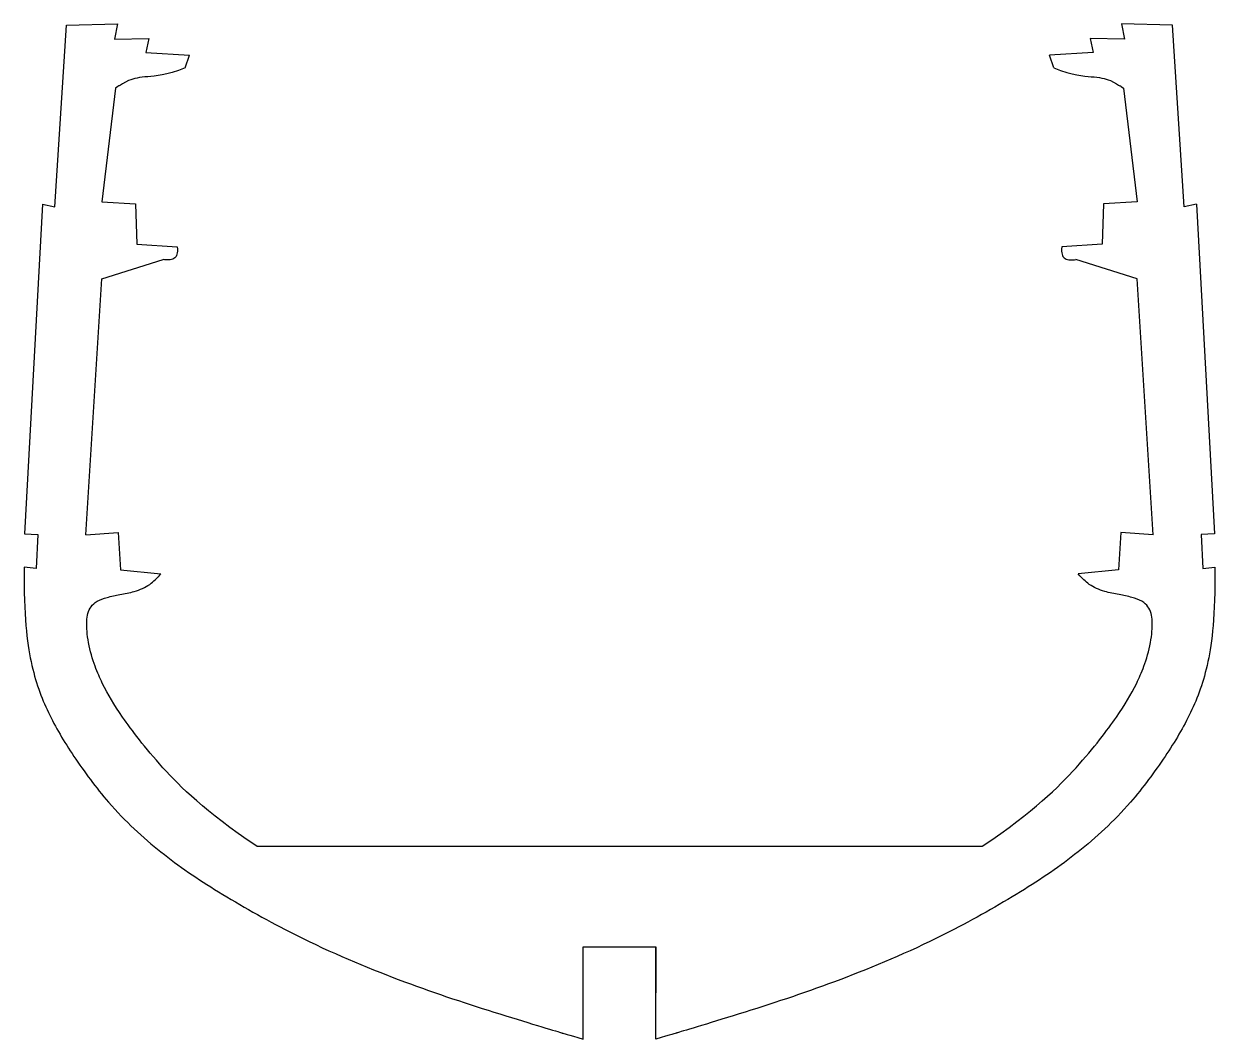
# Model space of a CAD drawing. Header units: millimetres. Extents: x -66 to 66, y -21 to 91.
import ezdxf

# ---------------------------------------------------------------- set-up
doc = ezdxf.new("R2010")
doc.units = ezdxf.units.MM

msp = doc.modelspace()

# ---------------------------------------------------------------- linework, layer by layer
at = {"color": 7, "linetype": 'Continuous'}
for p, q in [((-61.13, 90.78), (-55.48, 90.93)), ((-55.48, 90.93), (-55.84, 89.22)), ((55.48, 90.93), (55.84, 89.22)), ((61.13, 90.78), (55.48, 90.93)), ((-62.41, 70.69), (-61.13, 90.78)), ((62.41, 70.69), (61.13, 90.78)), ((-55.84, 89.22), (-52.04, 89.32)), ((-52.04, 89.32), (-52.37, 87.76)), ((52.04, 89.32), (52.37, 87.76)), ((55.84, 89.22), (52.04, 89.32)), ((-52.37, 87.76), (-47.55, 87.46)), ((-48.02, 86.08), (-47.55, 87.46)), ((52.37, 87.76), (47.55, 87.46)), ((48.02, 86.08), (47.55, 87.46)), ((-55.7, 83.82), (-57.23, 71.27)), ((55.7, 83.82), (57.23, 71.27)), ((-57.23, 71.27), (-53.49, 71.03)), ((57.23, 71.27), (53.49, 71.03)), ((-63.79, 70.98), (-65.78, 34.55)), ((-63.79, 70.98), (-62.41, 70.69)), ((-53.49, 71.03), (-53.37, 66.57)), ((53.49, 71.03), (53.37, 66.57)), ((63.79, 70.98), (62.41, 70.69)), ((63.79, 70.98), (65.78, 34.55)), ((-53.37, 66.57), (-48.9, 66.29)), ((53.37, 66.57), (48.9, 66.29)), ((-57.23, 62.73), (-50.44, 64.88)), ((57.23, 62.73), (50.44, 64.88)), ((-58.99, 34.45), (-57.23, 62.73)), ((58.99, 34.45), (57.23, 62.73)), ((-65.78, 34.55), (-64.3, 34.47)), ((-64.3, 34.47), (-64.5, 30.7)), ((-58.99, 34.45), (-55.44, 34.68)), ((-55.44, 34.68), (-55.18, 30.57)), ((55.44, 34.68), (55.18, 30.57)), ((58.99, 34.45), (55.44, 34.68)), ((65.78, 34.55), (64.3, 34.47)), ((64.3, 34.47), (64.5, 30.7)), ((-64.5, 30.7), (-65.83, 30.86)), ((-55.18, 30.57), (-50.7, 30.14)), ((55.18, 30.57), (50.7, 30.14)), ((64.5, 30.7), (65.83, 30.86)), ((-40.11, 0), (40.11, 0)), ((-4.01, -21.32), (-4, -11.11)), ((-4, -11.11), (4, -11.12)), ((4, -11.12), (3.99, -21.33)), ((4.01, -21.32), (4, -11.11))]:
    msp.add_line(p, q, dxfattribs=at)
for points, knots in [([(-48.02, 86.08), (-50.14, 85.21), (-52.4, 85.11), (-54.14, 84.84), (-55.7, 83.82), (-55.2, 84.22), (-55.7, 83.82)], [0, 0, 0, 0, 0.279565, 0.557461, 0.771915, 1, 1, 1, 1]), ([(48.02, 86.08), (50.14, 85.21), (52.4, 85.11), (54.14, 84.84), (55.7, 83.82), (55.2, 84.22), (55.7, 83.82)], [0, 0, 0, 0, 0.279565, 0.557461, 0.771915, 1, 1, 1, 1]), ([(-48.9, 66.29), (-48.82, 65.52), (-49.05, 65.02), (-49.68, 64.8), (-50.44, 64.88), (-50.19, 64.83), (-50.44, 64.88)], [0, 0, 0, 0, 0.282917, 0.481185, 0.721878, 1, 1, 1, 1]), ([(48.9, 66.29), (48.82, 65.52), (49.05, 65.02), (49.68, 64.8), (50.44, 64.88), (50.19, 64.83), (50.44, 64.88)], [0, 0, 0, 0, 0.282917, 0.481185, 0.721878, 1, 1, 1, 1]), ([(-65.83, 30.86), (-65.85, 25.38), (-65.19, 19.88), (-63.31, 14.76), (-60.47, 10.01), (-56.13, 4.1), (-50.73, -0.82), (-44.65, -4.98), (-35.09, -10.37), (-24.98, -14.68), (-14.54, -18.2), (-4.01, -21.32), (-7.53, -20.3), (-4.01, -21.32)], [0, 0, 0, 0, 0.06237, 0.125248, 0.1873, 0.250147, 0.333496, 0.4165, 0.500235, 0.62501, 0.74991, 0.875234, 1, 1, 1, 1]), ([(65.83, 30.86), (65.85, 25.38), (65.19, 19.88), (63.31, 14.76), (60.47, 10.01), (56.13, 4.1), (50.73, -0.82), (44.65, -4.98), (35.09, -10.37), (24.98, -14.68), (14.54, -18.2), (4.01, -21.32), (7.53, -20.3), (4.01, -21.32)], [0, 0, 0, 0, 0.06237, 0.125248, 0.1873, 0.250147, 0.333496, 0.4165, 0.500235, 0.62501, 0.74991, 0.875234, 1, 1, 1, 1]), ([(-40.11, 0), (-45.96, 3.98), (-51.08, 9.06), (-55.3, 14.67), (-56.76, 17.1), (-58, 19.83), (-58.77, 22.41), (-59, 25.03), (-58.67, 26.26), (-57.86, 27.12), (-56.6, 27.56), (-55.23, 27.82), (-53.45, 28.17), (-51.89, 28.83), (-50.7, 30.14), (-51.06, 29.66), (-50.7, 30.14)], [0, 0, 0, 0, 0.164823, 0.332708, 0.496349, 0.562381, 0.632271, 0.694887, 0.756367, 0.785966, 0.813348, 0.844493, 0.877175, 0.919316, 0.958774, 1, 1, 1, 1]), ([(40.11, 0), (45.96, 3.98), (51.08, 9.06), (55.3, 14.67), (56.76, 17.1), (58, 19.83), (58.77, 22.41), (59, 25.03), (58.67, 26.26), (57.86, 27.12), (56.6, 27.56), (55.23, 27.82), (53.45, 28.17), (51.89, 28.83), (50.7, 30.14), (51.06, 29.66), (50.7, 30.14)], [0, 0, 0, 0, 0.164823, 0.332708, 0.496349, 0.562381, 0.632271, 0.694887, 0.756367, 0.785966, 0.813348, 0.844493, 0.877175, 0.919316, 0.958774, 1, 1, 1, 1])]:
    msp.add_open_spline(points, degree=3, knots=knots, dxfattribs=at)

doc.saveas('drawing.dxf')
